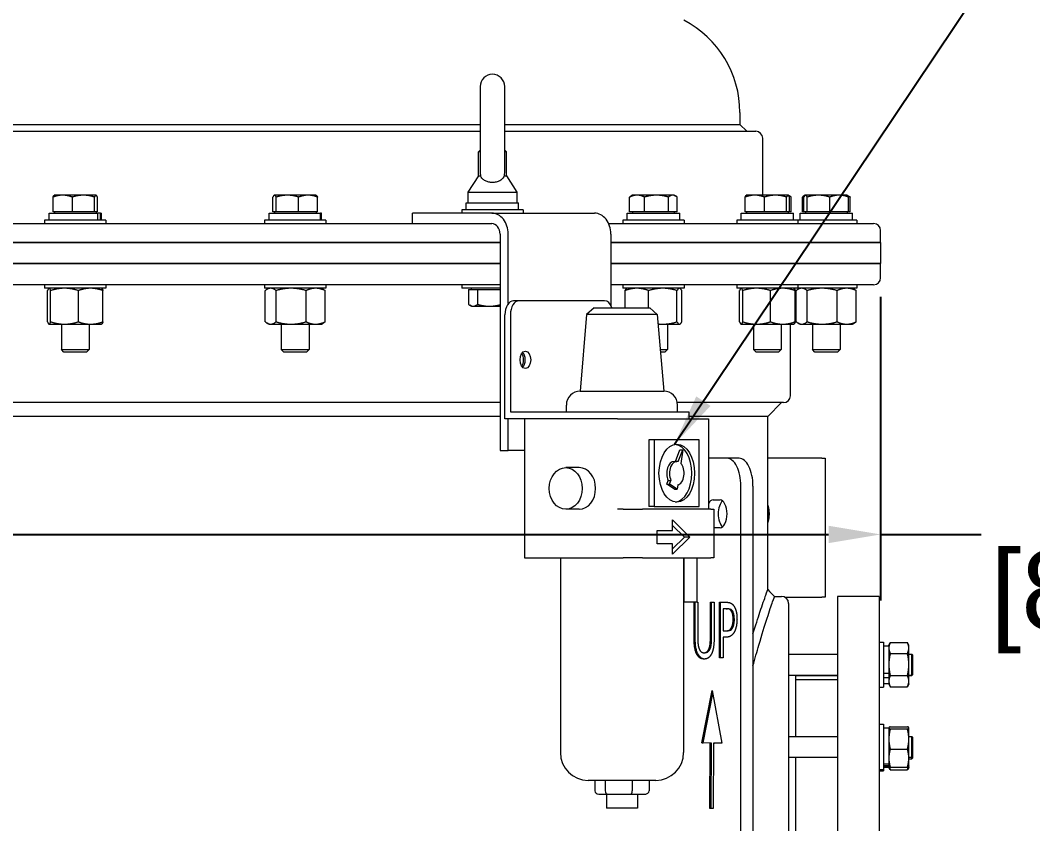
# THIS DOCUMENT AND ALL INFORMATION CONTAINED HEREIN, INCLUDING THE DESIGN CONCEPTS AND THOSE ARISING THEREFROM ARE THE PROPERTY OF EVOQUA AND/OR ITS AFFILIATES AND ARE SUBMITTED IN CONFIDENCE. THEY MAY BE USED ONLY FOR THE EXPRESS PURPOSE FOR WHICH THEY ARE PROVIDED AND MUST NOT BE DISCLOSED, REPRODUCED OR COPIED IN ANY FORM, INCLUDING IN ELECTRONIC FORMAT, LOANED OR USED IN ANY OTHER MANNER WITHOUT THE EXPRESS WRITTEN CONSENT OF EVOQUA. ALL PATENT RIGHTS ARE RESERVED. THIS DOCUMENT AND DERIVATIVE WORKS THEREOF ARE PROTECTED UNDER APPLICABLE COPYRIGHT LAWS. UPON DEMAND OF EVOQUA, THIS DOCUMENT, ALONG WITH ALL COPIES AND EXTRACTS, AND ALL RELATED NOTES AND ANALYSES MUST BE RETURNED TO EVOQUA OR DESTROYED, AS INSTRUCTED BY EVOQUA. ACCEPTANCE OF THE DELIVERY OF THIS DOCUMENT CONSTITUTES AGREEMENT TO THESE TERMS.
# Model space of a CAD drawing. Header units: inches. Extents: x 12 to 318, y 5 to 204.
# Drawn here: x 55.59 to 73.8, y 81.1 to 95.55 of the extents above; entities that cross this region are included whole.
import ezdxf

# ---------------------------------------------------------------- set-up
doc = ezdxf.new("R2010")
doc.units = ezdxf.units.IN
doc.header["$LTSCALE"] = 9.5
doc.header["$MEASUREMENT"] = 0
for name, color, linetype, lineweight in [('Dimension', 7, 'Continuous', 25), ('Symbol (ANSI)', 7, 'Continuous', 25), ('Visible', 7, 'Continuous', 18)]:
    doc.layers.add(name, color=color, linetype=linetype, lineweight=lineweight)
doc.styles.add('MEMCOR Medium', font='arial.ttf')
doc.styles.add('Standard D-E', font='arial.ttf')
doc.dimstyles.new('Default (ANSI)$7', dxfattribs={"dimscale": 9.5, "dimtxt": 0.15, "dimasz": 0.098425, "dimexe": 0.125, "dimexo": 0.0625, "dimgap": 0.031496, "dimtad": 0, "dimtih": 1, "dimtoh": 1, "dimdec": 4, "dimrnd": 1e-08, "dimzin": 3, "dimdsep": 46, "dimlunit": 5, "dimtxsty": 'MEMCOR Medium', "dimcen": 0.09, "dimdle": 0.393701, "dimclrd": 256, "dimclre": 256, "dimclrt": 256, "dimadec": 0, "dimazin": 1, "dimtfac": 0.8, "dimtofl": 0, "dimtmove": 0, "dimatfit": 3, "dimfxl": 1, "dimfrac": 1, "dimtolj": 1, "dimtzin": 4, "dimlwd": -1, "dimlwe": -1, "dimarcsym": 0})
doc.dimstyles.new('in [mm] D-E NeptuneBenson', dxfattribs={"dimscale": 9.5, "dimtxt": 0.15, "dimasz": 0.098425, "dimexe": 0.125, "dimexo": 0.063, "dimgap": 0.031496, "dimtad": 0, "dimtih": 1, "dimtoh": 1, "dimdec": 4, "dimrnd": 1e-08, "dimzin": 3, "dimdsep": 46, "dimlunit": 5, "dimtxsty": 'Standard D-E', "dimcen": 0.09, "dimdle": 0.393701, "dimclrd": 256, "dimclre": 256, "dimclrt": 256, "dimadec": 1, "dimazin": 1, "dimtfac": 1, "dimtofl": 0, "dimtmove": 0, "dimatfit": 3, "dimfxl": 1, "dimfrac": 1, "dimtolj": 1, "dimtzin": 4, "dimlwd": -1, "dimlwe": -1, "dimarcsym": 0})

# ---------------------------------------------------------------- blocks, each defined once
blk = doc.blocks.new('*D30')
at = {"layer": 'Defpoints', "color": 0, "transparency": 16777216}
for p in [(38, 91.169), (71.06, 91.169), (71.06, 86.299)]:
    blk.add_point(p, dxfattribs=at)
at = {"layer": 'Dimension', "transparency": 16777216}
for p, q in [((38, 90.571), (38, 85.111)), ((71.06, 90.571), (71.06, 85.111)), ((38.935, 86.299), (70.125, 86.299)), ((71.06, 86.299), (72.87, 86.299))]:
    blk.add_line(p, q, dxfattribs=at)
for points in [[(38.935, 86.455), (38.935, 86.143), (38, 86.299)], [(70.125, 86.455), (70.125, 86.143), (71.06, 86.299)]]:
    blk.add_solid(points, dxfattribs=at)
at = {"layer": 'Dimension', "transparency": 16777216, "char_height": 1.425, "attachment_point": 5, "style": 'Standard D-E'}
for s, insert in [('\\A1; 33{\\H1x;\\S1#16;} in', (78.016, 88.054)), ('\\A1;[839.7 mm]', (78.016, 85.086))]:
    blk.add_mtext(s, dxfattribs=dict(at, insert=insert))

msp = doc.modelspace()

# ---------------------------------------------------------------- linework, layer by layer
at = {"layer": 'Visible'}
for p, q in [((63.859755, 94.354857), (63.859755, 92.803948)), ((64.299755, 92.803948), (64.299755, 94.354857)), ((68.529811, 93.889365), (68.529811, 93.674365)), ((40.529811, 93.674365), (63.859755, 93.674365)), ((64.299755, 93.674365), (68.529811, 93.674365)), ((68.529811, 93.674365), (68.654811, 93.549365)), ((40.244811, 93.549365), (63.859755, 93.549365)), ((64.299755, 93.549365), (68.814811, 93.549365)), ((68.939811, 92.400361), (68.939811, 93.424365)), ((63.859755, 93.209184), (63.829755, 93.179179)), ((63.859755, 93.179179), (63.829755, 93.179179)), ((63.829755, 92.748493), (63.829755, 93.179179)), ((64.299755, 93.209184), (64.329755, 93.179179)), ((64.329755, 93.179179), (64.299755, 93.179179)), ((64.329755, 92.748493), (64.329755, 93.179179)), ((63.829755, 92.748493), (63.639755, 92.454857)), ((63.829755, 92.748493), (63.867209, 92.748493)), ((64.292302, 92.748493), (64.329755, 92.748493)), ((64.329755, 92.748493), (64.519755, 92.454857)), ((56.179287, 92.102361), (56.179287, 92.366867)), ((56.20244, 92.400361), (56.199742, 92.398803)), ((56.352531, 92.400361), (56.20244, 92.400361)), ((56.724852, 92.400361), (56.352531, 92.400361)), ((56.525776, 92.102361), (56.525776, 92.366867)), ((56.949761, 92.400361), (56.724852, 92.400361)), ((56.923929, 92.102361), (56.923929, 92.366867)), ((56.95244, 92.400361), (56.949761, 92.400361)), ((56.95244, 92.400361), (56.955138, 92.398803)), ((56.975594, 92.102361), (56.975594, 92.366867)), ((60.131258, 92.102361), (60.131258, 92.366867)), ((60.158157, 92.400361), (60.154333, 92.398153)), ((60.161942, 92.400361), (60.158157, 92.400361)), ((60.393575, 92.400361), (60.161942, 92.400361)), ((60.192625, 92.102361), (60.192625, 92.366867)), ((60.76479, 92.400361), (60.393575, 92.400361)), ((60.594524, 92.102361), (60.594524, 92.366867)), ((60.908157, 92.400361), (60.76479, 92.400361)), ((60.908157, 92.400361), (60.91198, 92.398153)), ((60.935055, 92.102361), (60.935055, 92.366867)), ((63.639755, 92.454857), (64.519755, 92.454857)), ((63.639755, 92.454857), (63.639755, 92.264857)), ((64.519755, 92.454857), (64.519755, 92.264857)), ((66.546899, 92.102361), (66.546899, 92.366867)), ((66.600541, 92.400361), (66.571509, 92.383599)), ((66.680632, 92.400361), (66.600541, 92.400361)), ((67.028687, 92.400361), (66.680632, 92.400361)), ((66.814365, 92.102361), (66.814365, 92.366867)), ((67.323595, 92.400361), (67.028687, 92.400361)), ((67.243008, 92.102361), (67.243008, 92.366867)), ((67.350541, 92.400361), (67.323595, 92.400361)), ((67.350541, 92.400361), (67.379573, 92.383599)), ((67.404183, 92.102361), (67.404183, 92.366867)), ((68.625017, 92.102361), (68.625017, 92.366867)), ((68.648171, 92.400361), (68.645473, 92.398803)), ((68.798262, 92.400361), (68.648171, 92.400361)), ((69.170583, 92.400361), (68.798262, 92.400361)), ((68.971506, 92.102361), (68.971506, 92.366867)), ((69.395492, 92.400361), (69.170583, 92.400361)), ((69.36966, 92.102361), (69.36966, 92.366867)), ((69.398171, 92.400361), (69.395492, 92.400361)), ((69.398171, 92.400361), (69.400869, 92.398803)), ((69.400869, 92.398803), (69.427202, 92.383599)), ((69.421324, 92.102361), (69.421324, 92.366867)), ((69.451813, 92.102361), (69.451813, 92.366867)), ((69.653182, 92.102361), (69.653182, 92.366867)), ((69.704278, 92.398153), (69.67527, 92.381405)), ((69.681203, 92.102361), (69.681203, 92.366867)), ((69.708102, 92.400361), (69.704278, 92.398153)), ((69.711887, 92.400361), (69.708102, 92.400361)), ((69.94352, 92.400361), (69.711887, 92.400361)), ((69.74257, 92.102361), (69.74257, 92.366867)), ((70.314735, 92.400361), (69.94352, 92.400361)), ((70.144469, 92.102361), (70.144469, 92.366867)), ((70.458102, 92.400361), (70.314735, 92.400361)), ((70.458102, 92.400361), (70.461925, 92.398153)), ((70.461925, 92.398153), (70.490934, 92.381405)), ((70.485, 92.102361), (70.485, 92.366867)), ((70.513021, 92.102361), (70.513021, 92.366867)), ((64.630937, 92.139857), (63.528574, 92.139857)), ((63.528574, 92.139857), (63.528574, 92.076865)), ((63.608404, 92.264857), (64.551107, 92.264857)), ((63.608404, 92.139857), (63.608404, 92.264857)), ((64.551107, 92.139857), (64.551107, 92.264857)), ((64.630937, 92.139857), (64.630937, 92.076865)), ((57.128621, 91.952357), (56.026259, 91.952357)), ((56.026259, 91.952357), (56.026259, 91.889365)), ((56.106089, 92.077357), (56.982623, 92.077357)), ((56.106089, 91.952357), (56.106089, 92.077357)), ((56.352531, 92.102361), (56.179287, 92.102361)), ((56.20244, 92.102361), (56.20244, 92.077357)), ((56.525776, 92.102361), (56.352531, 92.102361)), ((56.724852, 92.102361), (56.525776, 92.102361)), ((56.923929, 92.102361), (56.724852, 92.102361)), ((56.949761, 92.102361), (56.923929, 92.102361)), ((56.975594, 92.102361), (56.949761, 92.102361)), ((56.95244, 92.102361), (56.95244, 92.077357)), ((57.034419, 92.077357), (56.982623, 92.077357)), ((56.982623, 91.952357), (56.982623, 92.077357)), ((57.034419, 91.952357), (57.034419, 92.077357)), ((57.034419, 92.077357), (57.048791, 92.077357)), ((57.048791, 91.952357), (57.048791, 92.077357)), ((57.128621, 91.952357), (57.128621, 91.889365)), ((61.084338, 91.952357), (59.981976, 91.952357)), ((59.981976, 91.952357), (59.981976, 91.889365)), ((60.061806, 92.077357), (60.986864, 92.077357)), ((60.061806, 91.952357), (60.061806, 92.077357)), ((60.161942, 92.102361), (60.131258, 92.102361)), ((60.158157, 92.102361), (60.158157, 92.077357)), ((60.192625, 92.102361), (60.161942, 92.102361)), ((60.393575, 92.102361), (60.192625, 92.102361)), ((60.594524, 92.102361), (60.393575, 92.102361)), ((60.76479, 92.102361), (60.594524, 92.102361)), ((60.935055, 92.102361), (60.76479, 92.102361)), ((60.908157, 92.102361), (60.908157, 92.077357)), ((61.00446, 92.077357), (60.986864, 92.077357)), ((60.986864, 91.952357), (60.986864, 92.077357)), ((61.00446, 91.952357), (61.00446, 92.077357)), ((61.084338, 91.952357), (61.084338, 91.889365)), ((64.068436, 92.076865), (62.639311, 92.076865)), ((62.639311, 91.889365), (62.639311, 92.076865)), ((64.068436, 92.076865), (65.914346, 92.076865)), ((67.526722, 91.952357), (66.42436, 91.952357)), ((66.42436, 91.952357), (66.42436, 91.889365)), ((66.50419, 92.077357), (67.446892, 92.077357)), ((66.50419, 91.952357), (66.50419, 92.077357)), ((66.680632, 92.102361), (66.546899, 92.102361)), ((66.600541, 92.102361), (66.600541, 92.077357)), ((66.814365, 92.102361), (66.680632, 92.102361)), ((67.028687, 92.102361), (66.814365, 92.102361)), ((67.243008, 92.102361), (67.028687, 92.102361)), ((67.323595, 92.102361), (67.243008, 92.102361)), ((67.404183, 92.102361), (67.323595, 92.102361)), ((67.350541, 92.102361), (67.350541, 92.077357)), ((67.446892, 91.952357), (67.446892, 92.077357)), ((67.526722, 91.952357), (67.526722, 91.889365)), ((69.574352, 91.952357), (68.47199, 91.952357)), ((68.47199, 91.952357), (68.47199, 91.889365)), ((68.55182, 92.077357), (69.494522, 92.077357)), ((68.55182, 91.952357), (68.55182, 92.077357)), ((68.798262, 92.102361), (68.625017, 92.102361)), ((68.648171, 92.102361), (68.648171, 92.077357)), ((68.971506, 92.102361), (68.798262, 92.102361)), ((69.170583, 92.102361), (68.971506, 92.102361)), ((69.36966, 92.102361), (69.170583, 92.102361)), ((69.395492, 92.102361), (69.36966, 92.102361)), ((69.421324, 92.102361), (69.395492, 92.102361)), ((69.398171, 92.102361), (69.398171, 92.077357)), ((69.451813, 92.102361), (69.421324, 92.102361)), ((69.494522, 91.952357), (69.494522, 92.077357)), ((69.574352, 91.952357), (69.574352, 91.889365)), ((70.634283, 91.952357), (69.574352, 91.952357)), ((69.611751, 92.077357), (70.554453, 92.077357)), ((69.611751, 91.952357), (69.611751, 92.077357)), ((69.681203, 92.102361), (69.653182, 92.102361)), ((69.711887, 92.102361), (69.681203, 92.102361)), ((69.708102, 92.102361), (69.708102, 92.077357)), ((69.74257, 92.102361), (69.711887, 92.102361)), ((69.94352, 92.102361), (69.74257, 92.102361)), ((70.144469, 92.102361), (69.94352, 92.102361)), ((70.314735, 92.102361), (70.144469, 92.102361)), ((70.485, 92.102361), (70.314735, 92.102361)), ((70.458102, 92.102361), (70.458102, 92.077357)), ((70.513021, 92.102361), (70.485, 92.102361)), ((70.554453, 91.952357), (70.554453, 92.077357)), ((70.634283, 91.952357), (70.634283, 91.889365)), ((38.124811, 91.889365), (63.387446, 91.889365)), ((63.387446, 91.889365), (64.068436, 91.889365)), ((66.17035, 91.889365), (70.934811, 91.889365)), ((64.216241, 91.701865), (64.216241, 87.808922)), ((64.364045, 90.449523), (64.364045, 91.701865)), ((66.209955, 91.701865), (66.209955, 90.416943)), ((71.059811, 91.549365), (71.059811, 91.764365)), ((37.999811, 91.549365), (64.216241, 91.549365)), ((64.216241, 91.549365), (37.999811, 91.549365)), ((66.209955, 91.549365), (71.059811, 91.549365)), ((71.059811, 91.549365), (66.209955, 91.549365)), ((71.059811, 91.549365), (71.059811, 91.169365)), ((64.216241, 91.169365), (37.999811, 91.169365)), ((37.999811, 91.169365), (64.216241, 91.169365)), ((71.059811, 91.169365), (66.209955, 91.169365)), ((66.209955, 91.169365), (71.059811, 91.169365)), ((71.059811, 90.914365), (71.059811, 91.169365)), ((64.216241, 90.789365), (38.124811, 90.789365)), ((56.026259, 90.789365), (56.026259, 90.726373)), ((57.128621, 90.726373), (56.026259, 90.726373)), ((56.079636, 90.1229), (56.079636, 90.684176)), ((56.104999, 90.726373), (56.102521, 90.724942)), ((56.135292, 90.1229), (56.135292, 90.684176)), ((56.633096, 90.1229), (56.633096, 90.684176)), ((57.049881, 90.726373), (57.052359, 90.724942)), ((57.075244, 90.1229), (57.075244, 90.684176)), ((57.128621, 90.789365), (57.128621, 90.726373)), ((59.981976, 90.789365), (59.981976, 90.726373)), ((61.084338, 90.726373), (59.981976, 90.726373)), ((59.994562, 90.1229), (59.994562, 90.684176)), ((60.060716, 90.726373), (60.027591, 90.707248)), ((60.188778, 90.1229), (60.188778, 90.684176)), ((60.727373, 90.1229), (60.727373, 90.684176)), ((61.005598, 90.726373), (61.038722, 90.707248)), ((61.071752, 90.1229), (61.071752, 90.684176)), ((61.084338, 90.789365), (61.084338, 90.726373)), ((63.528574, 90.789365), (63.528574, 90.726373)), ((64.216241, 90.726373), (63.528574, 90.726373)), ((63.651113, 90.701369), (63.651113, 90.436862)), ((63.651113, 90.701369), (63.731701, 90.701369)), ((63.704755, 90.701369), (63.704755, 90.726373)), ((63.731701, 90.701369), (63.812289, 90.701369)), ((63.812289, 90.701369), (63.812289, 90.436862)), ((63.812289, 90.701369), (64.02661, 90.701369)), ((64.02661, 90.701369), (64.216241, 90.701369)), ((70.934811, 90.789365), (66.209955, 90.789365)), ((66.42436, 90.789365), (66.42436, 90.726373)), ((67.526722, 90.726373), (66.42436, 90.726373)), ((66.465756, 90.376422), (66.465756, 90.684176)), ((66.5031, 90.726373), (66.497019, 90.722861)), ((66.888844, 90.376422), (66.888844, 90.684176)), ((67.398629, 90.1229), (67.398629, 90.684176)), ((67.447982, 90.726373), (67.454064, 90.722861)), ((67.485326, 90.1229), (67.485326, 90.684176)), ((67.526722, 90.789365), (67.526722, 90.726373)), ((68.47199, 90.789365), (68.47199, 90.726373)), ((69.574352, 90.726373), (68.47199, 90.726373)), ((68.525367, 90.1229), (68.525367, 90.684176)), ((68.55073, 90.726373), (68.548252, 90.724942)), ((68.581023, 90.1229), (68.581023, 90.684176)), ((69.078827, 90.1229), (69.078827, 90.684176)), ((69.495612, 90.726373), (69.49809, 90.724942)), ((69.49809, 90.724942), (69.501693, 90.722861)), ((69.520975, 90.1229), (69.520975, 90.684176)), ((69.532956, 90.1229), (69.532956, 90.684176)), ((69.544507, 90.1229), (69.544507, 90.684176)), ((69.574352, 90.789365), (69.574352, 90.726373)), ((70.634283, 90.726373), (69.574352, 90.726373)), ((69.610661, 90.726373), (69.577536, 90.707248)), ((69.738723, 90.1229), (69.738723, 90.684176)), ((70.277318, 90.1229), (70.277318, 90.684176)), ((70.555543, 90.726373), (70.588667, 90.707248)), ((70.621697, 90.1229), (70.621697, 90.684176)), ((70.634283, 90.789365), (70.634283, 90.726373)), ((64.556415, 90.501422), (64.457879, 90.501422)), ((66.094673, 90.501422), (64.556415, 90.501422)), ((63.704755, 90.403369), (63.675724, 90.42013)), ((63.704755, 90.403369), (63.731701, 90.403369)), ((63.731701, 90.403369), (64.02661, 90.403369)), ((64.02661, 90.403369), (64.216241, 90.403369)), ((65.909444, 90.376422), (65.774063, 90.251854)), ((65.909444, 90.376422), (66.909444, 90.376422)), ((66.909444, 90.376422), (67.044824, 90.251854)), ((64.304053, 88.376422), (64.304053, 90.251422)), ((64.402589, 90.251422), (64.402589, 88.501422)), ((65.774063, 90.251854), (65.659444, 88.876422)), ((67.044824, 90.251854), (65.774063, 90.251854)), ((67.044824, 90.251854), (67.159444, 88.876422)), ((56.104999, 90.080703), (56.102521, 90.082134)), ((56.104999, 90.080703), (56.107464, 90.080703)), ((56.107464, 90.080703), (56.384194, 90.080703)), ((56.32744, 90.080703), (56.32744, 89.624551)), ((56.384194, 90.080703), (56.85417, 90.080703)), ((56.82744, 90.080703), (56.82744, 89.624551)), ((56.85417, 90.080703), (57.049881, 90.080703)), ((57.049881, 90.080703), (57.052359, 90.082134)), ((60.060716, 90.080703), (60.027591, 90.099828)), ((60.060716, 90.080703), (60.09167, 90.080703)), ((60.09167, 90.080703), (60.458075, 90.080703)), ((60.283157, 90.080703), (60.283157, 89.624551)), ((60.458075, 90.080703), (60.899562, 90.080703)), ((60.783157, 90.080703), (60.783157, 89.624551)), ((60.899562, 90.080703), (61.005598, 90.080703)), ((61.005598, 90.080703), (61.038722, 90.099828)), ((67.059087, 90.080703), (67.143737, 90.080703)), ((67.143737, 90.080703), (67.441978, 90.080703)), ((67.225541, 90.080703), (67.225541, 89.624551)), ((67.441978, 90.080703), (67.447982, 90.080703)), ((67.447982, 90.080703), (67.454064, 90.084214)), ((68.55073, 90.080703), (68.548252, 90.082134)), ((68.55073, 90.080703), (68.553195, 90.080703)), ((68.553195, 90.080703), (68.829925, 90.080703)), ((68.773171, 90.080703), (68.773171, 89.624551)), ((68.829925, 90.080703), (69.299901, 90.080703)), ((69.273171, 90.080703), (69.273171, 89.624551)), ((69.299901, 90.080703), (69.495612, 90.080703)), ((69.439811, 88.794365), (69.439811, 90.080703)), ((69.495612, 90.080703), (69.49809, 90.082134)), ((69.49809, 90.082134), (69.501693, 90.084214)), ((69.610661, 90.080703), (69.577536, 90.099828)), ((69.610661, 90.080703), (69.641615, 90.080703)), ((69.641615, 90.080703), (70.00802, 90.080703)), ((69.833102, 90.080703), (69.833102, 89.624551)), ((70.00802, 90.080703), (70.449507, 90.080703)), ((70.333102, 90.080703), (70.333102, 89.624551)), ((70.449507, 90.080703), (70.555543, 90.080703)), ((70.555543, 90.080703), (70.588667, 90.099828)), ((56.32744, 89.624551), (56.82744, 89.624551)), ((56.374625, 89.577357), (56.32744, 89.624551)), ((56.780255, 89.577357), (56.82744, 89.624551)), ((60.283157, 89.624551), (60.783157, 89.624551)), ((60.330342, 89.577357), (60.283157, 89.624551)), ((60.735972, 89.577357), (60.783157, 89.624551)), ((67.0971, 89.624551), (67.225541, 89.624551)), ((67.178356, 89.577357), (67.225541, 89.624551)), ((68.773171, 89.624551), (69.273171, 89.624551)), ((68.820356, 89.577357), (68.773171, 89.624551)), ((69.225986, 89.577357), (69.273171, 89.624551)), ((69.833102, 89.624551), (70.333102, 89.624551)), ((69.880287, 89.577357), (69.833102, 89.624551)), ((70.285917, 89.577357), (70.333102, 89.624551)), ((56.780255, 89.577357), (56.374625, 89.577357)), ((60.735972, 89.577357), (60.330342, 89.577357)), ((67.178356, 89.577357), (67.101032, 89.577357)), ((69.225986, 89.577357), (68.820356, 89.577357)), ((70.285917, 89.577357), (69.880287, 89.577357)), ((65.659444, 88.876422), (67.159444, 88.876422)), ((64.216241, 88.669365), (39.744811, 88.669365)), ((64.402589, 88.501422), (65.19088, 88.501422)), ((65.19088, 88.501422), (67.613835, 88.501422)), ((65.409444, 88.501422), (65.409444, 88.626422)), ((69.314811, 88.669365), (67.405728, 88.669365)), ((67.409444, 88.501422), (67.409444, 88.626422)), ((67.613835, 88.501422), (67.613835, 88.376422)), ((69.029811, 88.419365), (69.279811, 88.669365)), ((64.216241, 88.419365), (40.029811, 88.419365)), ((65.19088, 88.376422), (64.304053, 88.376422)), ((64.364045, 87.808922), (64.364045, 88.376422)), ((64.654951, 88.376422), (64.654951, 85.876422)), ((65.998322, 88.376422), (65.19088, 88.376422)), ((66.330069, 88.376422), (65.998322, 88.376422)), ((66.330069, 88.376422), (66.680967, 88.376422)), ((66.680967, 88.376422), (67.296271, 88.376422)), ((67.296271, 88.376422), (67.911574, 88.376422)), ((69.029811, 88.419365), (67.613835, 88.419365)), ((67.911574, 88.376422), (67.964501, 88.376422)), ((67.964501, 88.376422), (67.964501, 86.75623)), ((69.029811, 85.305802), (69.029811, 88.419365)), ((66.892295, 88.000228), (66.892295, 86.798431)), ((66.990832, 88.000228), (66.892295, 88.000228)), ((67.798782, 88.000228), (66.990832, 88.000228)), ((66.990832, 88.000228), (66.990832, 86.798431)), ((67.798782, 86.798431), (67.798782, 88.000228)), ((64.216241, 87.808922), (64.364045, 87.808922)), ((64.654951, 87.808922), (64.364045, 87.808922)), ((67.372367, 87.612051), (67.452705, 87.81981)), ((67.420087, 87.608046), (67.501973, 87.81981)), ((67.452705, 87.81981), (67.501973, 87.81981)), ((67.501973, 87.81981), (67.467741, 87.575966)), ((67.345539, 87.612051), (67.394807, 87.612051)), ((68.29819, 87.669365), (67.964501, 87.669365)), ((68.514697, 87.669365), (68.29819, 87.669365)), ((70.003004, 87.669365), (69.029811, 87.669365)), ((70.003004, 87.669365), (70.061618, 87.669365)), ((70.061618, 87.669365), (70.061618, 85.169365)), ((65.640315, 87.501422), (65.398502, 87.501422)), ((67.21523, 87.205686), (67.240789, 87.271781)), ((67.240789, 87.271781), (67.290057, 87.271781)), ((67.264499, 87.205686), (67.290057, 87.271781)), ((67.21523, 87.205686), (67.264499, 87.205686)), ((67.353429, 87.112652), (67.21523, 87.205686)), ((67.402697, 87.112652), (67.264499, 87.205686)), ((67.353429, 87.112652), (67.402697, 87.112652)), ((67.413382, 87.188761), (67.402697, 87.112652)), ((68.54819, 58.419365), (68.54819, 87.169365)), ((68.764697, 87.169365), (68.764697, 58.419365)), ((68.04819, 86.919365), (68.17319, 86.919365)), ((65.640315, 86.751422), (65.398502, 86.751422)), ((66.428605, 86.75623), (66.330069, 86.75623)), ((66.428605, 86.75623), (66.779504, 86.75623)), ((68.01011, 86.75623), (66.779504, 86.75623)), ((66.990832, 86.798431), (66.892295, 86.798431)), ((66.990832, 86.798431), (67.798782, 86.798431)), ((68.01011, 86.75623), (68.063037, 86.75623)), ((68.063037, 86.75623), (68.063037, 85.876422)), ((67.317349, 86.371007), (67.317349, 86.558814)), ((67.317349, 86.558814), (67.62967, 86.251422)), ((67.042507, 86.131838), (67.042507, 86.371007)), ((67.042507, 86.371007), (67.317349, 86.371007)), ((67.531134, 86.251422), (67.317349, 86.461833)), ((68.17319, 86.419365), (68.063037, 86.419365)), ((67.317349, 86.131838), (67.042507, 86.131838)), ((67.62967, 86.251422), (67.317349, 85.94403)), ((67.317349, 86.041011), (67.531134, 86.251422)), ((67.317349, 85.94403), (67.317349, 86.131838)), ((67.62967, 86.251422), (67.531134, 86.251422)), ((64.654951, 85.876422), (66.428605, 85.876422)), ((65.301667, 85.876422), (65.301667, 82.376422)), ((66.779504, 85.876422), (66.428605, 85.876422)), ((66.779504, 85.876422), (68.01011, 85.876422)), ((67.517221, 85.876422), (67.517221, 82.376422)), ((67.52777, 85.078935), (67.52777, 85.876422)), ((67.76164, 85.078935), (67.76164, 85.876422)), ((68.063037, 85.876422), (68.01011, 85.876422)), ((67.76164, 85.078935), (67.52777, 85.078935)), ((67.704741, 84.454948), (67.704741, 85.078935)), ((67.726392, 84.454948), (67.726392, 85.078935)), ((67.76164, 85.078935), (67.771192, 85.078935)), ((67.771192, 85.078935), (67.771192, 84.454948)), ((68.000122, 85.078935), (68.066573, 85.078935)), ((68.000122, 84.451707), (68.000122, 85.078935)), ((68.021773, 84.451707), (68.021773, 85.078935)), ((68.066573, 85.078935), (68.066573, 84.454948)), ((68.161792, 84.078935), (68.161792, 85.078935)), ((68.161792, 85.078935), (68.287399, 85.078935)), ((68.183442, 84.078935), (68.183442, 85.078935)), ((69.151365, 85.184365), (69.279811, 85.184365)), ((69.339182, 85.169365), (70.003004, 85.169365)), ((69.404811, 85.059365), (69.404811, 75.059365)), ((70.061618, 85.169365), (70.003004, 85.169365)), ((70.284811, 85.184365), (70.284811, 74.934365)), ((71.034811, 85.184365), (70.284811, 85.184365)), ((71.034811, 85.184365), (71.034811, 74.934365)), ((68.283348, 84.963862), (68.228242, 84.963862)), ((68.228242, 84.963862), (68.228242, 84.565159)), ((68.283348, 84.963862), (68.304998, 84.963862)), ((68.228242, 84.565159), (68.273623, 84.565159)), ((68.273623, 84.565159), (68.295274, 84.565159)), ((68.380187, 84.625127), (68.401838, 84.625127)), ((68.228242, 84.451707), (68.228242, 84.078935)), ((68.284563, 84.451707), (68.228242, 84.451707)), ((71.034811, 84.363868), (71.114811, 84.363868)), ((71.114811, 84.363868), (71.114811, 83.551868)), ((71.208811, 84.301868), (71.233626, 84.355085)), ((71.233626, 84.355085), (71.542995, 84.355085)), ((71.567811, 84.301868), (71.542995, 84.355085)), ((67.885455, 84.171318), (67.907105, 84.171318)), ((69.404811, 84.145368), (70.284811, 84.145368)), ((71.114811, 84.297868), (71.208811, 84.297868)), ((71.208811, 84.301868), (71.208811, 84.25578)), ((71.208811, 84.25578), (71.208811, 83.957868)), ((71.233626, 84.156476), (71.542995, 84.156476)), ((71.567811, 84.25578), (71.567811, 84.301868)), ((71.567811, 83.957868), (71.567811, 84.25578)), ((71.567811, 84.145368), (71.622311, 84.145368)), ((71.622311, 83.770368), (71.622311, 84.145368)), ((71.634811, 84.132868), (71.622311, 84.145368)), ((71.634811, 84.132868), (71.634811, 83.782868)), ((68.228242, 84.078935), (68.161792, 84.078935)), ((71.208811, 83.957868), (71.208811, 83.659955)), ((71.567811, 83.659955), (71.567811, 83.957868)), ((69.404811, 83.770368), (70.284811, 83.770368)), ((69.534811, 82.666086), (69.534811, 83.770368)), ((69.534811, 83.760554), (70.284811, 83.760554)), ((71.114811, 83.803454), (71.208811, 83.803454)), ((71.233626, 83.759259), (71.542995, 83.759259)), ((71.567811, 83.770368), (71.622311, 83.770368)), ((71.567811, 83.760554), (71.622311, 83.760554)), ((71.634811, 83.782868), (71.622311, 83.770368)), ((71.634811, 83.773054), (71.622311, 83.760554)), ((71.622311, 83.760554), (71.622311, 83.770368)), ((71.634811, 83.782868), (71.634811, 83.773054)), ((70.284811, 83.684365), (69.534811, 83.684365)), ((71.114811, 83.726412), (71.208811, 83.726412)), ((71.114811, 83.617868), (71.208811, 83.617868)), ((71.208811, 83.659955), (71.208811, 83.613868)), ((71.208811, 83.613868), (71.233626, 83.560651)), ((71.567811, 83.613868), (71.542995, 83.560651)), ((71.567811, 83.613868), (71.567811, 83.659955)), ((67.84778, 82.549852), (68.030083, 83.493012)), ((67.869431, 82.549852), (68.040573, 83.43527)), ((68.030083, 83.493012), (68.202682, 82.542917)), ((71.034811, 83.551868), (71.114811, 83.551868)), ((71.233626, 83.560651), (71.542995, 83.560651)), ((71.034811, 82.884586), (71.114811, 82.884586)), ((71.114811, 82.884586), (71.114811, 82.072586)), ((69.404811, 82.666086), (70.284811, 82.666086)), ((71.114811, 82.818586), (71.208811, 82.818586)), ((71.208811, 82.822586), (71.209694, 82.824481)), ((71.208811, 82.822586), (71.208811, 82.820701)), ((71.208811, 82.820701), (71.208811, 82.618503)), ((71.233626, 82.841461), (71.542995, 82.841461)), ((71.233626, 82.799941), (71.542995, 82.799941)), ((71.567811, 82.822586), (71.566927, 82.824481)), ((71.567811, 82.820701), (71.567811, 82.822586)), ((71.567811, 82.618503), (71.567811, 82.820701)), ((71.567811, 82.666086), (71.622311, 82.666086)), ((71.622311, 82.291086), (71.622311, 82.666086)), ((71.634811, 82.653586), (71.622311, 82.666086)), ((67.995888, 82.547753), (67.84778, 82.549852)), ((67.84778, 82.549852), (67.869431, 82.549852)), ((68.017539, 82.547753), (67.869431, 82.549852)), ((67.988671, 81.371833), (67.995888, 82.547753)), ((67.995888, 82.547753), (68.017539, 82.547753)), ((68.010323, 81.372095), (68.017539, 82.547753)), ((68.052535, 82.546428), (68.046353, 81.372532)), ((68.052535, 82.546428), (68.074185, 82.546428)), ((68.202682, 82.542917), (68.052535, 82.546428)), ((68.20259, 82.543425), (68.074185, 82.546428)), ((71.208811, 82.618503), (71.208811, 82.276388)), ((71.567811, 82.276388), (71.567811, 82.618503)), ((71.634811, 82.653586), (71.634811, 82.303586)), ((71.233626, 82.437065), (71.542995, 82.437065)), ((71.634811, 82.303586), (71.622311, 82.291086)), ((71.634811, 82.303586), (71.634811, 82.277893)), ((69.404811, 82.291086), (70.284811, 82.291086)), ((69.534811, 80.262744), (69.534811, 82.291086)), ((71.114811, 82.175614), (71.208811, 82.175614)), ((71.114811, 82.144944), (71.208811, 82.144944)), ((71.114811, 82.138586), (71.208811, 82.138586)), ((71.208811, 82.276388), (71.208811, 82.134586)), ((71.208811, 82.134586), (71.208811, 82.108893)), ((71.208811, 82.134586), (71.209694, 82.132691)), ((71.567811, 82.134586), (71.566927, 82.132691)), ((71.567811, 82.291086), (71.622311, 82.291086)), ((71.567811, 82.134586), (71.567811, 82.276388)), ((71.567811, 82.265393), (71.622311, 82.265393)), ((71.567811, 82.108893), (71.567811, 82.134586)), ((71.622311, 82.265393), (71.622311, 82.291086)), ((71.634811, 82.277893), (71.622311, 82.265393)), ((71.034811, 82.072586), (71.114811, 82.072586)), ((71.034811, 82.046893), (71.114811, 82.046893)), ((71.114811, 82.112893), (71.208811, 82.112893)), ((71.114811, 82.072586), (71.114811, 82.046893)), ((71.208811, 82.108893), (71.217066, 82.09119)), ((71.233626, 82.11571), (71.542995, 82.11571)), ((71.233626, 82.064356), (71.542995, 82.064356)), ((71.567811, 82.108893), (71.559555, 82.09119)), ((67.017221, 81.876422), (65.801667, 81.876422)), ((65.922278, 81.876422), (65.922278, 81.688922)), ((66.106762, 81.876422), (66.106762, 81.688922)), ((66.593928, 81.876422), (66.593928, 81.688922)), ((66.89661, 81.876422), (66.89661, 81.688922)), ((65.993749, 81.626422), (66.151168, 81.626422)), ((66.128194, 81.626422), (66.128194, 81.376422)), ((66.151168, 81.626422), (66.566863, 81.626422)), ((66.566863, 81.626422), (66.825139, 81.626422)), ((66.690694, 81.626422), (66.690694, 81.376422)), ((66.690694, 81.376422), (66.128194, 81.376422)), ((68.046353, 81.372532), (67.988671, 81.371833))]:
    msp.add_line(p, q, dxfattribs=at)
for centre, radius, start, end in [((66.662311, 93.889365), 1.8675, 0, 62.5561831), ((64.079755, 94.354857), 0.22, 0, 180), ((68.814811, 93.424365), 0.125, 0, 90), ((70.934811, 91.764365), 0.125, 0, 90), ((70.934811, 90.914365), 0.125, 270, 0), ((65.659444, 88.626422), 0.25, 90, 180), ((67.159444, 88.626422), 0.25, 0, 90), ((69.314811, 88.794365), 0.125, 270, 0), ((69.279811, 85.059365), 0.125, 0, 90), ((65.801667, 82.376422), 0.5, 180, 270), ((67.017221, 82.376422), 0.5, 270, 0)]:
    msp.add_arc(centre, radius, start, end, dxfattribs=at)
for centre, major_axis, ratio, start_param, end_param in [((64.068436, 91.701865), (0, 0.375), 0.788290582, 4.71238898, 6.283185307), ((65.914346, 91.701865), (0, 0.375), 0.788290582, 4.71238898, 6.283185307), ((64.068436, 91.701865), (0, 0.1875), 0.788290582, 4.71238898, 6.283185307), ((64.457879, 90.251422), (0, 0.25), 0.615303143, 0, 1.570796327), ((64.556415, 90.251422), (0, 0.25), 0.615303143, 0, 1.570796327), ((66.094673, 90.251422), (0, 0.25), 0.615303143, 5.235987756, 6.283185307), ((64.545428, 89.438922), (0, 0.155), 0.615303143, 3.857536516, 5.567241445), ((64.573248, 89.438922), (0, 0.15625), 0.615303143, 3.679635946, 5.745142015), ((67.345539, 87.399329), (0, -0.520383), 0.615303143, 0.07701115, 3.064581503), ((67.345539, 87.399329), (0, 0.212722), 0.615303143, 0, 2.213798072), ((67.394807, 87.399329), (0, 0.212722), 0.615303143, 6.088823721, 8.496983379), ((68.29819, 87.169365), (0, 0.5), 0.5, 4.71238898, 6.283185307), ((68.514697, 87.169365), (0, 0.5), 0.5, 4.71238898, 6.283185307), ((65.640315, 87.126422), (0, 0.375), 0.788290582, 3.141592654, 6.283185307), ((67.394807, 87.399329), (0, -0.212722), 0.615303143, 0.142396418, 2.550556077), ((68.04819, 86.669365), (0, 0.25), 0.5, 0, 0.733553185), ((68.264697, 86.669365), (0, 0.25), 0.5, 0.374734433, 2.766858221), ((68.17319, 86.669365), (0, 0.25), 0.5, 3.141592654, 6.283185307), ((68.913212, 86.669365), (0, 0.281), 0.5, 5.20852117, 5.304291465), ((68.913212, 86.669365), (0, 0.281), 0.5, 4.161323618, 5.20852117), ((68.913212, 86.669365), (0, 0.281), 0.5, 4.120486496, 4.161323618), ((65.993749, 81.688922), (0.071471, 0), 0.874480545, 3.141592654, 4.71238898), ((66.151168, 81.688922), (0, -0.0625), 0.710490871, 4.71238898, 6.283185307), ((66.566863, 81.688922), (0, -0.0625), 0.433045147, 0, 1.570796327), ((66.825139, 81.688922), (-0.071471, 0), 0.874480545, 1.570796327, 3.141592654)]:
    msp.add_ellipse(centre, major_axis=major_axis, ratio=ratio, start_param=start_param, end_param=end_param, dxfattribs=at)
for centre, major_axis, ratio in [((64.671784, 89.438922), (0, -0.15625), 0.615303143), ((67.394807, 87.399329), (0, 0.520383), 0.615303143), ((65.398502, 87.126422), (0, 0.375), 0.788290582)]:
    msp.add_ellipse(centre, major_axis=major_axis, ratio=ratio, dxfattribs=at)
for points, knots in [([(63.859751, 92.803948), (63.85975, 92.797179), (63.860058, 92.790428), (63.861813, 92.771787), (63.863908, 92.760158), (63.867209, 92.748493)], [-0.7140003914, -0.7140003914, -0.7140003914, -0.7140003914, -0.6408972482, -0.6408972482, -0.5130798754, -0.5130798754, -0.5130798754, -0.5130798754]), ([(64.292302, 92.748493), (64.28785, 92.735339), (64.280596, 92.720502), (64.254126, 92.687505), (64.23477, 92.672135), (64.193262, 92.650258), (64.171318, 92.642176), (64.125359, 92.632209), (64.102742, 92.629755), (64.057387, 92.629786), (64.03554, 92.632052), (63.992439, 92.641113), (63.972081, 92.648082), (63.932617, 92.667219), (63.915049, 92.679945), (63.883392, 92.712059), (63.872981, 92.731436), (63.867209, 92.748493)], [2.061305472, 2.061305472, 2.061305472, 2.061305472, 2.225487272, 2.225487272, 2.426342093, 2.426342093, 2.59203337, 2.59203337, 2.734152918, 2.734152918, 2.869756018, 2.869756018, 3.015526003, 3.015526003, 3.191004758, 3.191004758, 3.420972528, 3.420972528, 3.420972528, 3.420972528]), ([(64.292302, 92.748493), (64.293469, 92.752615), (64.294508, 92.756829), (64.29813, 92.774044), (64.299584, 92.78739), (64.299751, 92.802272), (64.299756, 92.803111), (64.299756, 92.803948)], [-4.0685086476, -4.0685086476, -4.0685086476, -4.0685086476, -4.0027288374, -4.0027288374, -3.80526393, -3.80526393, -3.7934490077, -3.7934490077, -3.7934490077, -3.7934490077]), ([(68.764688, 84.511766), (68.811215, 84.661339), (68.854278, 84.793085), (68.936061, 85.037388), (68.971717, 85.139464), (69.018421, 85.27269), (69.029802, 85.304847), (69.02981, 85.305801)], [-27.423697823, -27.423697823, -27.423697823, -27.423697823, -25.349013281, -25.349013281, -22.815266728, -22.815266728, -20.319685412, -20.319685412, -20.319685412, -20.319685412]), ([(68.764698, 83.933184), (68.800785, 84.066362), (68.836707, 84.192675), (68.926438, 84.497059), (68.977751, 84.659968), (69.06277, 84.922329), (69.096478, 85.021988), (69.140867, 85.152762), (69.15161, 85.184113), (69.151366, 85.184363)], [50.430948138, 50.430948138, 50.430948138, 50.430948138, 51.969599222, 51.969599222, 54.443198456, 54.443198456, 56.916797689, 56.916797689, 59.380492742, 59.380492742, 59.380492742, 59.380492742]), ([(68.394139, 84.925775), (68.379857, 84.944817), (68.365437, 84.952054), (68.340759, 84.96202), (68.321761, 84.963862), (68.304998, 84.963862)], [-0.3818938296, -0.3818938296, -0.3818938296, -0.3818938296, -0.2554611271, -0.2554611271, 0, 0, 0, 0]), ([(68.430201, 84.773425), (68.430201, 84.793707), (68.429178, 84.81417), (68.423611, 84.856523), (68.419278, 84.872479), (68.41004, 84.900211), (68.40273, 84.914321), (68.394139, 84.925775)], [-0.3372795691, -0.3372795691, -0.3372795691, -0.3372795691, -0.2539165575, -0.2539165575, -0.1573425254, -0.1573425254, 0, 0, 0, 0]), ([(68.401838, 84.625127), (68.406635, 84.63472), (68.410998, 84.645127), (68.418775, 84.668532), (68.421531, 84.679899), (68.428483, 84.716557), (68.430201, 84.745442), (68.430201, 84.773425)], [-0.3778990738, -0.3778990738, -0.3778990738, -0.3778990738, -0.2983955769, -0.2983955769, -0.2132300142, -0.2132300142, 0, 0, 0, 0]), ([(68.295274, 84.565159), (68.310548, 84.565159), (68.326985, 84.566541), (68.359334, 84.575754), (68.369383, 84.582846), (68.385801, 84.597591), (68.394446, 84.609603), (68.401838, 84.625127)], [-0.3720280769, -0.3720280769, -0.3720280769, -0.3720280769, -0.2742790033, -0.2742790033, -0.1633485372, -0.1633485372, 0, 0, 0, 0]), ([(67.774204, 84.150248), (67.765505, 84.167378), (67.758002, 84.18639), (67.745445, 84.228659), (67.740625, 84.251302), (67.732605, 84.305779), (67.726392, 84.359944), (67.726392, 84.454948)], [-1.834872944, -1.834872944, -1.834872944, -1.834872944, -1.283211598, -1.283211598, -0.723930443, -0.723930443, 0, 0, 0, 0]), ([(68.000298, 84.253165), (68.008834, 84.27905), (68.014403, 84.307394), (68.018823, 84.353605), (68.021773, 84.387929), (68.021773, 84.451707)], [-1.425366243, -1.425366243, -1.425366243, -1.425366243, -0.485984079, -0.485984079, 0, 0, 0, 0]), ([(67.89655, 84.058206), (67.884269, 84.059011), (67.871947, 84.061291), (67.846257, 84.070395), (67.832986, 84.077774), (67.802927, 84.103362), (67.787491, 84.123675), (67.774204, 84.150248)], [-0.6846163322, -0.6846163322, -0.6846163322, -0.6846163322, -0.4978653255, -0.4978653255, -0.2863653536, -0.2863653536, 0, 0, 0, 0]), ([(67.907105, 84.171318), (67.92037, 84.171318), (67.933662, 84.174119), (67.95441, 84.185162), (67.966583, 84.193042), (67.98715, 84.220857), (67.994477, 84.235526), (68.000298, 84.253165)], [-0.7299087878, -0.7299087878, -0.7299087878, -0.7299087878, -0.3783755563, -0.3783755563, -0.1610495695, -0.1610495695, 0, 0, 0, 0])]:
    msp.add_open_spline(points, degree=3, knots=knots, dxfattribs=at)
for points, weights in [([(56.352531, 92.400361), (56.272128, 92.400361), (56.179287, 92.366867)], [1, 1.0379548493, 1]), ([(56.179287, 92.366867), (56.190212, 92.393301), (56.199742, 92.398803)], [1, 1.02971695473, 1.0128998083]), ([(56.525776, 92.366867), (56.432934, 92.400361), (56.352531, 92.400361)], [1, 1.0379548493, 1]), ([(56.724852, 92.400361), (56.63246, 92.400361), (56.525776, 92.366867)], [1, 1.0379548493, 1]), ([(56.923929, 92.366867), (56.817244, 92.400361), (56.724852, 92.400361)], [1, 1.0379548493, 1]), ([(56.949761, 92.400361), (56.937773, 92.400361), (56.923929, 92.366867)], [1, 1.0379548493, 1]), ([(56.975594, 92.366867), (56.96175, 92.400361), (56.949761, 92.400361)], [1, 1.0379548493, 1]), ([(60.161942, 92.400361), (60.147702, 92.400361), (60.131258, 92.366867)], [1, 1.0379548493, 1]), ([(60.192625, 92.366867), (60.176182, 92.400361), (60.161942, 92.400361)], [1, 1.0379548493, 1]), ([(60.393575, 92.400361), (60.300314, 92.400361), (60.192625, 92.366867)], [1, 1.0379548493, 1]), ([(60.594524, 92.366867), (60.486836, 92.400361), (60.393575, 92.400361)], [1, 1.0379548493, 1]), ([(60.76479, 92.400361), (60.685769, 92.400361), (60.594524, 92.366867)], [1, 1.0379548493, 1]), ([(60.935055, 92.366867), (60.84381, 92.400361), (60.76479, 92.400361)], [1, 1.0379548493, 1]), ([(60.91198, 92.398153), (60.922748, 92.391937), (60.935055, 92.366867)], [1.01455353314, 1.02814006989, 1]), ([(66.680632, 92.400361), (66.618566, 92.400361), (66.546899, 92.366867)], [1, 1.0379548493, 1]), ([(66.546899, 92.366867), (66.55963, 92.376741), (66.571509, 92.383599)], [1, 1.01089719788, 1.01553701765]), ([(66.814365, 92.366867), (66.742698, 92.400361), (66.680632, 92.400361)], [1, 1.0379548493, 1]), ([(67.028687, 92.400361), (66.92922, 92.400361), (66.814365, 92.366867)], [1, 1.0379548493, 1]), ([(67.243008, 92.366867), (67.128153, 92.400361), (67.028687, 92.400361)], [1, 1.0379548493, 1]), ([(67.323595, 92.400361), (67.286194, 92.400361), (67.243008, 92.366867)], [1, 1.0379548493, 1]), ([(67.404183, 92.366867), (67.360996, 92.400361), (67.323595, 92.400361)], [1, 1.0379548493, 1]), ([(68.798262, 92.400361), (68.717859, 92.400361), (68.625017, 92.366867)], [1, 1.0379548493, 1]), ([(68.625017, 92.366867), (68.635943, 92.393301), (68.645473, 92.398803)], [1, 1.02971695473, 1.0128998083]), ([(68.971506, 92.366867), (68.878665, 92.400361), (68.798262, 92.400361)], [1, 1.0379548493, 1]), ([(69.170583, 92.400361), (69.078191, 92.400361), (68.971506, 92.366867)], [1, 1.0379548493, 1]), ([(69.36966, 92.366867), (69.262975, 92.400361), (69.170583, 92.400361)], [1, 1.0379548493, 1]), ([(69.395492, 92.400361), (69.383503, 92.400361), (69.36966, 92.366867)], [1, 1.0379548493, 1]), ([(69.421324, 92.366867), (69.407481, 92.400361), (69.395492, 92.400361)], [1, 1.0379548493, 1]), ([(69.451813, 92.366867), (69.42812, 92.385242), (69.40694, 92.393386)], [1, 1.0204717289, 1.01885976142]), ([(69.697001, 92.392028), (69.676253, 92.383809), (69.653182, 92.366867)], [1.01897649904, 1.01884488892, 1]), ([(69.711887, 92.400361), (69.697647, 92.400361), (69.681203, 92.366867)], [1, 1.0379548493, 1]), ([(69.74257, 92.366867), (69.726127, 92.400361), (69.711887, 92.400361)], [1, 1.0379548493, 1]), ([(69.94352, 92.400361), (69.850259, 92.400361), (69.74257, 92.366867)], [1, 1.0379548493, 1]), ([(70.144469, 92.366867), (70.036781, 92.400361), (69.94352, 92.400361)], [1, 1.0379548493, 1]), ([(70.314735, 92.400361), (70.235714, 92.400361), (70.144469, 92.366867)], [1, 1.0379548493, 1]), ([(70.485, 92.366867), (70.393755, 92.400361), (70.314735, 92.400361)], [1, 1.0379548493, 1]), ([(70.461925, 92.398153), (70.472693, 92.391937), (70.485, 92.366867)], [1.01455353314, 1.02814006989, 1]), ([(70.513021, 92.366867), (70.494083, 92.375983), (70.47633, 92.382522)], [1, 1.01005189042, 1.01477953359]), ([(70.490934, 92.381405), (70.501647, 92.37522), (70.513021, 92.366867)], [1.01394334662, 1.00920328344, 1]), ([(56.107464, 90.726373), (56.094549, 90.726373), (56.079636, 90.684176)], [1, 1.0379548493, 1]), ([(56.135292, 90.684176), (56.120379, 90.726373), (56.107464, 90.726373)], [1, 1.0379548493, 1]), ([(56.384194, 90.726373), (56.268679, 90.726373), (56.135292, 90.684176)], [1, 1.0379548493, 1]), ([(56.633096, 90.684176), (56.49971, 90.726373), (56.384194, 90.726373)], [1, 1.0379548493, 1]), ([(56.85417, 90.726373), (56.751569, 90.726373), (56.633096, 90.684176)], [1, 1.0379548493, 1]), ([(57.075244, 90.684176), (56.956771, 90.726373), (56.85417, 90.726373)], [1, 1.0379548493, 1]), ([(57.052359, 90.724942), (57.06301, 90.718793), (57.075244, 90.684176)], [1.01145423084, 1.03092610004, 1]), ([(60.09167, 90.726373), (60.046602, 90.726373), (59.994562, 90.684176)], [1, 1.0379548493, 1]), ([(60.188778, 90.684176), (60.136738, 90.726373), (60.09167, 90.726373)], [1, 1.0379548493, 1]), ([(60.458075, 90.726373), (60.333094, 90.726373), (60.188778, 90.684176)], [1, 1.0379548493, 1]), ([(60.727373, 90.684176), (60.583057, 90.726373), (60.458075, 90.726373)], [1, 1.0379548493, 1]), ([(60.899562, 90.726373), (60.819649, 90.726373), (60.727373, 90.684176)], [1, 1.0379548493, 1]), ([(61.071752, 90.684176), (60.979476, 90.726373), (60.899562, 90.726373)], [1, 1.0379548493, 1]), ([(61.038722, 90.707248), (61.054609, 90.698076), (61.071752, 90.684176)], [1.01655158983, 1.01219243404, 1]), ([(66.6773, 90.726373), (66.579122, 90.726373), (66.465756, 90.684176)], [1, 1.0379548493, 1]), ([(66.465756, 90.684176), (66.48241, 90.714427), (66.497019, 90.722861)], [1, 1.02692102504, 1.01565237985]), ([(66.888844, 90.684176), (66.775478, 90.726373), (66.6773, 90.726373)], [1, 1.0379548493, 1]), ([(67.143737, 90.726373), (67.025441, 90.726373), (66.888844, 90.684176)], [1, 1.0379548493, 1]), ([(67.398629, 90.684176), (67.262033, 90.726373), (67.143737, 90.726373)], [1, 1.0379548493, 1]), ([(67.441978, 90.726373), (67.42186, 90.726373), (67.398629, 90.684176)], [1, 1.0379548493, 1]), ([(67.485326, 90.684176), (67.462096, 90.726373), (67.441978, 90.726373)], [1, 1.0379548493, 1]), ([(68.553195, 90.726373), (68.54028, 90.726373), (68.525367, 90.684176)], [1, 1.0379548493, 1]), ([(68.581023, 90.684176), (68.56611, 90.726373), (68.553195, 90.726373)], [1, 1.0379548493, 1]), ([(68.829925, 90.726373), (68.714409, 90.726373), (68.581023, 90.684176)], [1, 1.0379548493, 1]), ([(69.078827, 90.684176), (68.945441, 90.726373), (68.829925, 90.726373)], [1, 1.0379548493, 1]), ([(69.299901, 90.726373), (69.1973, 90.726373), (69.078827, 90.684176)], [1, 1.0379548493, 1]), ([(69.520975, 90.684176), (69.402501, 90.726373), (69.299901, 90.726373)], [1, 1.0379548493, 1]), ([(69.49809, 90.724942), (69.50874, 90.718793), (69.520975, 90.684176)], [1.01145423084, 1.03092610004, 1]), ([(69.532956, 90.684176), (69.515094, 90.716621), (69.499492, 90.724019)], [1, 1.02892942038, 1.01375847525]), ([(69.641615, 90.726373), (69.596547, 90.726373), (69.544507, 90.684176)], [1, 1.0379548493, 1]), ([(69.738723, 90.684176), (69.686683, 90.726373), (69.641615, 90.726373)], [1, 1.0379548493, 1]), ([(70.00802, 90.726373), (69.883039, 90.726373), (69.738723, 90.684176)], [1, 1.0379548493, 1]), ([(70.277318, 90.684176), (70.133002, 90.726373), (70.00802, 90.726373)], [1, 1.0379548493, 1]), ([(70.449507, 90.726373), (70.369594, 90.726373), (70.277318, 90.684176)], [1, 1.0379548493, 1]), ([(70.621697, 90.684176), (70.52942, 90.726373), (70.449507, 90.726373)], [1, 1.0379548493, 1]), ([(70.588667, 90.707248), (70.604554, 90.698076), (70.621697, 90.684176)], [1.01655158983, 1.01219243404, 1]), ([(63.651113, 90.436862), (63.6943, 90.403369), (63.731701, 90.403369)], [1, 1.0379548493, 1]), ([(63.731701, 90.403369), (63.769102, 90.403369), (63.812289, 90.436862)], [1, 1.0379548493, 1]), ([(63.812289, 90.436862), (63.927143, 90.403369), (64.02661, 90.403369)], [1, 1.0379548493, 1]), ([(64.02661, 90.403369), (64.115935, 90.403369), (64.216241, 90.429982)], [1, 1.03395363725, 1.00715880605]), ([(56.079636, 90.1229), (56.094549, 90.080703), (56.107464, 90.080703)], [1, 1.0379548493, 1]), ([(56.107464, 90.080703), (56.120379, 90.080703), (56.135292, 90.1229)], [1, 1.0379548493, 1]), ([(56.135292, 90.1229), (56.268679, 90.080703), (56.384194, 90.080703)], [1, 1.0379548493, 1]), ([(56.384194, 90.080703), (56.49971, 90.080703), (56.633096, 90.1229)], [1, 1.0379548493, 1]), ([(56.633096, 90.1229), (56.751569, 90.080703), (56.85417, 90.080703)], [1, 1.0379548493, 1]), ([(56.85417, 90.080703), (56.956771, 90.080703), (57.075244, 90.1229)], [1, 1.0379548493, 1]), ([(57.075244, 90.1229), (57.06301, 90.088283), (57.052359, 90.082134)], [1, 1.03092610004, 1.01145423084]), ([(59.994562, 90.1229), (60.046602, 90.080703), (60.09167, 90.080703)], [1, 1.0379548493, 1]), ([(60.09167, 90.080703), (60.136738, 90.080703), (60.188778, 90.1229)], [1, 1.0379548493, 1]), ([(60.188778, 90.1229), (60.333094, 90.080703), (60.458075, 90.080703)], [1, 1.0379548493, 1]), ([(60.458075, 90.080703), (60.583057, 90.080703), (60.727373, 90.1229)], [1, 1.0379548493, 1]), ([(60.727373, 90.1229), (60.819649, 90.080703), (60.899562, 90.080703)], [1, 1.0379548493, 1]), ([(60.899562, 90.080703), (60.979476, 90.080703), (61.071752, 90.1229)], [1, 1.0379548493, 1]), ([(61.071752, 90.1229), (61.054609, 90.109), (61.038722, 90.099828)], [1, 1.01219243404, 1.01655158983]), ([(67.058669, 90.085721), (67.10159, 90.080703), (67.143737, 90.080703)], [1.01721858033, 1.01320002597, 1]), ([(67.143737, 90.080703), (67.262033, 90.080703), (67.398629, 90.1229)], [1, 1.0379548493, 1]), ([(67.398629, 90.1229), (67.42186, 90.080703), (67.441978, 90.080703)], [1, 1.0379548493, 1]), ([(67.441978, 90.080703), (67.462096, 90.080703), (67.485326, 90.1229)], [1, 1.0379548493, 1]), ([(68.525367, 90.1229), (68.54028, 90.080703), (68.553195, 90.080703)], [1, 1.0379548493, 1]), ([(68.553195, 90.080703), (68.56611, 90.080703), (68.581023, 90.1229)], [1, 1.0379548493, 1]), ([(68.581023, 90.1229), (68.714409, 90.080703), (68.829925, 90.080703)], [1, 1.0379548493, 1]), ([(68.829925, 90.080703), (68.945441, 90.080703), (69.078827, 90.1229)], [1, 1.0379548493, 1]), ([(69.078827, 90.1229), (69.1973, 90.080703), (69.299901, 90.080703)], [1, 1.0379548493, 1]), ([(69.299901, 90.080703), (69.402501, 90.080703), (69.520975, 90.1229)], [1, 1.0379548493, 1]), ([(69.520975, 90.1229), (69.50874, 90.088283), (69.49809, 90.082134)], [1, 1.03092610004, 1.01145423084]), ([(69.499492, 90.083057), (69.515094, 90.090455), (69.532956, 90.1229)], [1.01375847525, 1.02892942038, 1]), ([(69.544507, 90.1229), (69.596547, 90.080703), (69.641615, 90.080703)], [1, 1.0379548493, 1]), ([(69.641615, 90.080703), (69.686683, 90.080703), (69.738723, 90.1229)], [1, 1.0379548493, 1]), ([(69.738723, 90.1229), (69.883039, 90.080703), (70.00802, 90.080703)], [1, 1.0379548493, 1]), ([(70.00802, 90.080703), (70.133002, 90.080703), (70.277318, 90.1229)], [1, 1.0379548493, 1]), ([(70.277318, 90.1229), (70.369594, 90.080703), (70.449507, 90.080703)], [1, 1.0379548493, 1]), ([(70.449507, 90.080703), (70.52942, 90.080703), (70.621697, 90.1229)], [1, 1.0379548493, 1]), ([(70.621697, 90.1229), (70.604554, 90.109), (70.588667, 90.099828)], [1, 1.01219243404, 1.01655158983]), ([(69.029811, 86.826529), (69.033613, 86.814803), (69.036772, 86.803128)], [1.01075886695, 1.0064887474, 1]), ([(69.036772, 86.803128), (69.054693, 86.736913), (69.053651, 86.660454)], [1, 1.0379548493, 1]), ([(69.032914, 86.522234), (69.031421, 86.517376), (69.029811, 86.512513)], [1, 1.00277745253, 1.0051484093]), ([(69.053651, 86.660454), (69.052625, 86.586382), (69.032914, 86.522234)], [1, 1.0379548493, 1]), ([(71.233626, 84.355085), (71.208811, 84.301868), (71.208811, 84.25578)], [1, 1.0379548493, 1]), ([(71.567811, 84.25578), (71.567811, 84.301868), (71.542995, 84.355085)], [1, 1.0379548493, 1]), ([(71.208811, 84.25578), (71.208811, 84.209693), (71.233626, 84.156476)], [1, 1.0379548493, 1]), ([(71.233626, 84.156476), (71.208811, 84.050042), (71.208811, 83.957868)], [1, 1.0379548493, 1]), ([(71.542995, 84.156476), (71.567811, 84.209693), (71.567811, 84.25578)], [1, 1.0379548493, 1]), ([(71.567811, 83.957868), (71.567811, 84.050042), (71.542995, 84.156476)], [1, 1.0379548493, 1]), ([(71.208811, 83.957868), (71.208811, 83.865693), (71.233626, 83.759259)], [1, 1.0379548493, 1]), ([(71.542995, 83.759259), (71.567811, 83.865693), (71.567811, 83.957868)], [1, 1.0379548493, 1]), ([(71.233626, 83.759259), (71.208811, 83.706042), (71.208811, 83.659955)], [1, 1.0379548493, 1]), ([(71.567811, 83.659955), (71.567811, 83.706042), (71.542995, 83.759259)], [1, 1.0379548493, 1]), ([(71.208811, 83.659955), (71.208811, 83.613868), (71.233626, 83.560651)], [1, 1.0379548493, 1]), ([(71.542995, 83.560651), (71.567811, 83.613868), (71.567811, 83.659955)], [1, 1.0379548493, 1]), ([(71.233626, 82.841461), (71.208811, 82.830336), (71.208811, 82.820701)], [1, 1.0379548493, 1]), ([(71.208811, 82.820701), (71.208811, 82.811066), (71.233626, 82.799941)], [1, 1.0379548493, 1]), ([(71.233626, 82.799941), (71.208811, 82.702709), (71.208811, 82.618503)], [1, 1.0379548493, 1]), ([(71.567811, 82.820701), (71.567811, 82.830336), (71.542995, 82.841461)], [1, 1.0379548493, 1]), ([(71.542995, 82.799941), (71.567811, 82.811066), (71.567811, 82.820701)], [1, 1.0379548493, 1]), ([(71.567811, 82.618503), (71.567811, 82.702709), (71.542995, 82.799941)], [1, 1.0379548493, 1]), ([(71.208811, 82.618503), (71.208811, 82.534298), (71.233626, 82.437065)], [1, 1.0379548493, 1]), ([(71.542995, 82.437065), (71.567811, 82.534298), (71.567811, 82.618503)], [1, 1.0379548493, 1]), ([(71.233626, 82.437065), (71.208811, 82.350958), (71.208811, 82.276388)], [1, 1.0379548493, 1]), ([(71.567811, 82.276388), (71.567811, 82.350958), (71.542995, 82.437065)], [1, 1.0379548493, 1]), ([(71.208811, 82.276388), (71.208811, 82.201817), (71.233626, 82.11571)], [1, 1.0379548493, 1]), ([(71.233626, 82.11571), (71.21338, 82.124787), (71.209694, 82.132691)], [1, 1.03075125274, 1.01167279663]), ([(71.216482, 82.125217), (71.222508, 82.096263), (71.233626, 82.064356)], [1.01869335356, 1.01665558537, 1]), ([(71.542995, 82.11571), (71.567811, 82.201817), (71.567811, 82.276388)], [1, 1.0379548493, 1]), ([(71.566927, 82.132691), (71.563241, 82.124787), (71.542995, 82.11571)], [1.01167279663, 1.03075125274, 1]), ([(71.542995, 82.064356), (71.554113, 82.096263), (71.560139, 82.125217)], [1, 1.01665558537, 1.01869335356]), ([(71.233626, 82.064356), (71.223029, 82.078401), (71.217066, 82.09119)], [1, 1.0158626504, 1.01846619519]), ([(71.559555, 82.09119), (71.553592, 82.078401), (71.542995, 82.064356)], [1.01846619519, 1.0158626504, 1])]:
    msp.add_rational_spline(points, weights, degree=2, dxfattribs=at)
for points, degree in [([(69.029811, 85.305817), (69.070325, 85.265328), (69.110852, 85.224852), (69.151366, 85.184363)], 3), ([(68.287399, 85.078935), (68.33197, 85.078935), (68.394369, 85.049762), (68.418275, 85.016537)], 2), ([(68.372489, 84.925775), (68.356686, 84.946845), (68.314547, 84.963862), (68.283348, 84.963862)], 2), ([(68.40855, 84.773425), (68.40855, 84.825289), (68.390722, 84.901464), (68.372489, 84.925775)], 2), ([(68.418275, 85.016537), (68.446233, 84.978449), (68.477837, 84.860945), (68.477837, 84.777477)], 2), ([(68.380187, 84.625127), (68.395179, 84.65511), (68.40855, 84.725613), (68.40855, 84.773425)], 2), ([(68.477837, 84.777477), (68.477837, 84.712647), (68.454741, 84.595953), (68.434077, 84.555435)], 2), ([(68.273623, 84.565159), (68.314142, 84.565159), (68.36398, 84.591091), (68.380187, 84.625127)], 2), ([(68.434077, 84.555435), (68.408145, 84.504381), (68.338048, 84.451707), (68.284563, 84.451707)], 2), ([(67.752553, 84.150248), (67.726216, 84.202112), (67.704741, 84.347979), (67.704741, 84.454948)], 2), ([(67.771192, 84.454948), (67.771192, 84.385256), (67.780106, 84.291253), (67.792667, 84.253165)], 2), ([(67.978647, 84.253165), (67.991208, 84.291253), (68.000122, 84.384446), (68.000122, 84.451707)], 2), ([(68.066573, 84.454948), (68.066573, 84.35041), (68.045503, 84.201302), (68.018761, 84.150248)], 2), ([(67.885455, 84.057866), (67.841289, 84.057866), (67.775649, 84.104057), (67.752553, 84.150248)], 2), ([(67.792667, 84.253165), (67.806038, 84.212647), (67.852229, 84.171318), (67.885455, 84.171318)], 2), ([(67.885455, 84.171318), (67.916654, 84.171318), (67.965276, 84.212647), (67.978647, 84.253165)], 2), ([(68.018761, 84.150248), (67.994855, 84.103247), (67.931646, 84.057866), (67.885455, 84.057866)], 2)]:
    msp.add_open_spline(points, degree=degree, dxfattribs=at)

# ---------------------------------------------------------------- dimensions: what is measured, and where the dimension line sits
at = {"layer": 'Dimension'}
dim = msp.add_linear_dim(base=(71.059811, 86.298897), p1=(37.999811, 91.169365), p2=(71.059811, 91.169365), angle=180, text=' <> in\\X[839.7 mm]', dimstyle='in [mm] D-E NeptuneBenson', override={"dimgap": 0.031496, "dimtih": 0, "dimtoh": 0, "dimdec": 4, "dimpost": '', "dimtol": 0, "dimlim": 0, "dimtp": 0, "dimtm": 0, "dimtdec": 2, "dimatfit": 2}, dxfattribs=at)
dim.commit()
dim.dimension.update_dxf_attribs({"geometry": '*D30', "text_midpoint": (78.016266, 86.298897), "dimtype": 160})

# ---------------------------------------------------------------- leaders
at = {"layer": 'Symbol (ANSI)', "annotation_type": 0, "has_hookline": 1, "hookline_direction": 0, "text_width": 12.206788}
msp.add_leader([(67.352221, 87.919599), (73.792304, 97.526668), (74.727344, 97.526668)], dimstyle='Default (ANSI)$7', override={"dimtad": 0}, dxfattribs=at)

doc.saveas('drawing.dxf')
